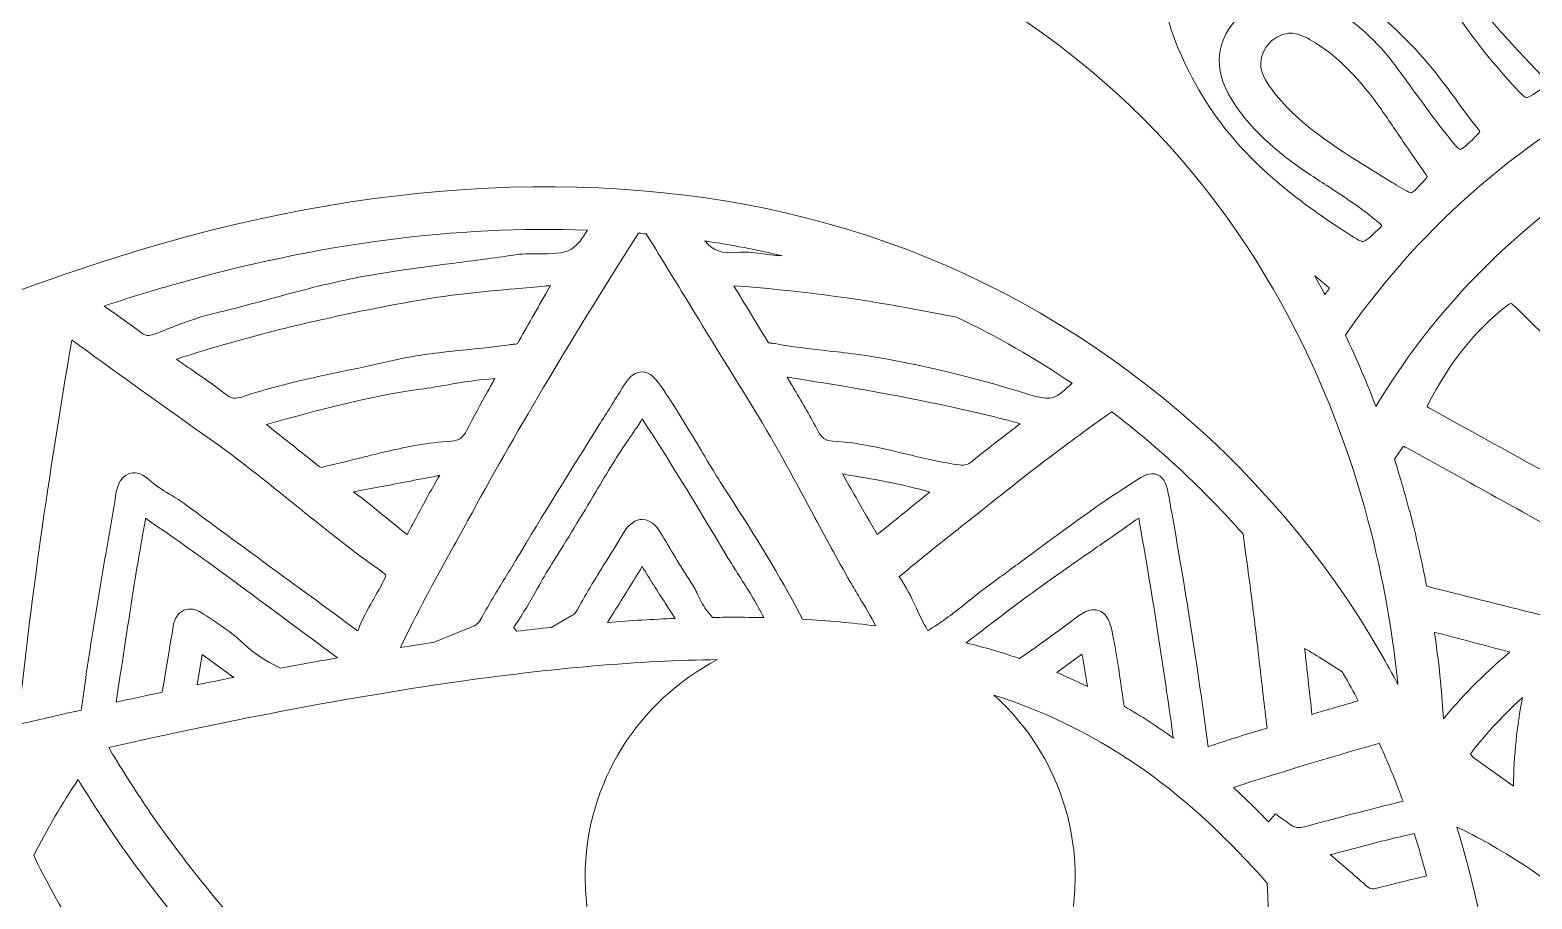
# Model space of a CAD drawing. Extents: x 126 to 8914, y -5970 to -48.
# Drawn here: x 761 to 1319, y -4222 to -3899 of the extents above; entities that cross this region are included whole.
import ezdxf

# ---------------------------------------------------------------- set-up
doc = ezdxf.new("R2010")
doc.units = 0
doc.header["$MEASUREMENT"] = 0
doc.layers.add('Layer 1', color=7, linetype='Continuous')

# ---------------------------------------------------------------- blocks, each defined once
blk = doc.blocks.new('block 5')
at = {"layer": 'Layer 1', "lineweight": 0}
for points, knots in [([(2818.21, -4035.29), (2764.98, -4085.04), (2703.32, -4112.86), (2639.92, -4115.7), (2556.38, -4119.43), (2474.39, -4091.01), (2412.29, -4065.84), (2390.15, -4056.87), (2367.8, -4047.16), (2346.17, -4037.79), (2337.96, -4034.23), (2329.71, -4030.65), (2321.4, -4027.09), (2370.2, -4027.99), (2425.96, -4026.76), (2512.78, -3944.21), (2568.47, -3891.26), (2641.86, -3817.66), (2625.5, -3731.42), (2622.21, -3714.04), (2610.78, -3672.65), (2559.78, -3632.09), (2565.05, -3641.92), (2601.55, -3712.43), (2569.23, -3767.25), (2553.89, -3793.27), (2526.47, -3811.29), (2469.72, -3823.54), (2455.32, -3826.64), (2439.55, -3829), (2422.5, -3830.6), (2491.63, -3754.35), (2533.44, -3654.19), (2546.8, -3532.56), (2561.6, -3397.97), (2537.78, -3271.79), (2515.19, -3189.65), (2510.53, -3172.76), (2505.39, -3155.8), (2499.9, -3139.21), (2495.8, -3126.87), (2490.71, -3117.41), (2484.71, -3110.84), (2484.71, -3110.84), (2488.77, -3108.46), (2488.77, -3108.46), (2487.91, -3106.99), (2467.22, -3072.31), (2420.27, -3069.9), (2389.9, -3068.35), (2355.8, -3080.81), (2318.9, -3106.96), (2293.41, -3125.04), (2266.47, -3149.76), (2238.33, -3180.89), (2186.61, -3211.53), (2146.15, -3238.95), (2111.02, -3267.11), (2058.71, -3309.06), (2001.06, -3349.19), (1934.05, -3358.54), (1877.14, -3366.49), (1825.98, -3348.74), (1771.81, -3329.95), (1743.84, -3320.25), (1714.92, -3310.21), (1685.21, -3304.09), (1598.29, -3286.15), (1534.59, -3301.57), (1500, -3348.62), (1465.41, -3301.57), (1401.71, -3286.17), (1314.79, -3304.09), (1285.08, -3310.21), (1256.16, -3320.25), (1228.19, -3329.95), (1174.02, -3348.74), (1122.86, -3366.49), (1065.95, -3358.54), (998.94, -3349.19), (941.29, -3309.06), (888.98, -3267.11), (853.85, -3238.95), (813.4, -3211.53), (761.67, -3180.89), (733.53, -3149.76), (706.59, -3125.04), (681.1, -3106.96), (644.2, -3080.81), (610.1, -3068.34), (579.73, -3069.9), (532.78, -3072.31), (512.09, -3106.99), (511.23, -3108.46), (511.23, -3108.46), (515.29, -3110.84), (515.29, -3110.84), (509.29, -3117.41), (504.2, -3126.87), (500.12, -3139.21), (494.6, -3155.81), (489.45, -3172.78), (484.81, -3189.65), (462.22, -3271.79), (438.4, -3397.97), (453.2, -3532.56), (466.56, -3654.19), (508.37, -3754.35), (577.5, -3830.6), (560.45, -3829), (544.68, -3826.64), (530.28, -3823.54), (473.53, -3811.29), (446.11, -3793.27), (430.77, -3767.25), (398.45, -3712.43), (434.95, -3641.92), (440.22, -3632.09), (389.22, -3672.65), (377.79, -3714.04), (374.5, -3731.42), (358.14, -3817.66), (431.53, -3891.26), (487.22, -3944.21), (574.04, -4026.76), (629.8, -4027.99), (678.6, -4027.09), (670.29, -4030.65), (662.04, -4034.23), (653.83, -4037.79), (632.2, -4047.16), (609.85, -4056.87), (587.71, -4065.84), (525.61, -4091.01), (443.59, -4119.44), (360.08, -4115.7), (296.68, -4112.86), (235.02, -4085.04), (181.79, -4035.29), (181.79, -4035.29), (125.56, -3982.7), (125.56, -3982.7), (125.56, -3982.7), (169.91, -4045.63), (169.91, -4045.63), (219.46, -4115.9), (304.09, -4175.64), (385.53, -4197.81), (420.7, -4207.39), (457.65, -4212.84), (496.23, -4214.15), (485.34, -4225.21), (469.98, -4241.91), (452.74, -4264.03), (422.4, -4302.95), (380.42, -4366.57), (352.73, -4448.62), (321.59, -4540.91), (314.53, -4637.18), (331.76, -4734.74), (353.22, -4856.34), (412.66, -4980.18), (508.45, -5102.83), (508.45, -5102.83), (517.04, -5113.81), (517.04, -5113.81), (517.04, -5113.81), (522.08, -5100.8), (522.08, -5100.8), (522.28, -5100.26), (543.72, -5046.12), (606.97, -4986), (618.24, -4975.3), (631.32, -4963.97), (646.37, -4952.46), (644.61, -4982.41), (643.28, -5045.33), (654.68, -5125.3), (663.93, -5190.25), (679.74, -5252.83), (701.65, -5311.3), (729.05, -5384.39), (766.12, -5451.24), (811.85, -5510), (813.74, -5512.77), (839.32, -5550.81), (859.18, -5606.87), (878.01, -5659.98), (895.42, -5740.7), (871.56, -5823.61), (871.56, -5823.61), (865.31, -5845.39), (865.31, -5845.39), (865.31, -5845.39), (883.77, -5832.24), (883.77, -5832.24), (885.33, -5831.13), (922.61, -5804.27), (953.85, -5755.29), (978.49, -5716.64), (1002.96, -5657.53), (992.58, -5583.6), (993.17, -5584.35), (993.72, -5585.04), (994.23, -5585.72), (1015.9, -5614.87), (1039.45, -5642.28), (1064.19, -5667.18), (1108.9, -5712.2), (1155.06, -5746.33), (1201.41, -5768.67), (1255.37, -5794.66), (1309.82, -5804.7), (1363.33, -5798.49), (1378.55, -5829.06), (1404.02, -5852.77), (1428.69, -5875.76), (1454.89, -5900.15), (1479.63, -5923.18), (1492.73, -5953.46), (1492.73, -5953.46), (1500, -5970.23), (1500, -5970.23), (1500, -5970.23), (1507.27, -5953.46), (1507.27, -5953.46), (1520.37, -5923.18), (1545.11, -5900.15), (1571.31, -5875.76), (1595.98, -5852.77), (1621.45, -5829.06), (1636.67, -5798.49), (1690.18, -5804.7), (1744.63, -5794.66), (1798.59, -5768.67), (1844.94, -5746.33), (1891.12, -5712.2), (1935.81, -5667.18), (1960.55, -5642.28), (1984.1, -5614.88), (2005.77, -5585.74), (2006.28, -5585.06), (2006.83, -5584.35), (2007.42, -5583.6), (1997.04, -5657.53), (2021.51, -5716.64), (2046.15, -5755.29), (2077.39, -5804.27), (2114.67, -5831.13), (2116.23, -5832.24), (2116.23, -5832.24), (2134.69, -5845.39), (2134.69, -5845.39), (2134.69, -5845.39), (2128.44, -5823.61), (2128.44, -5823.61), (2104.58, -5740.7), (2121.99, -5659.98), (2140.82, -5606.87), (2160.7, -5550.77), (2186.28, -5512.73), (2188.15, -5510), (2233.88, -5451.24), (2270.95, -5384.39), (2298.34, -5311.3), (2320.26, -5252.83), (2336.07, -5190.25), (2345.32, -5125.3), (2356.72, -5045.33), (2355.39, -4982.41), (2353.63, -4952.46), (2368.68, -4963.97), (2381.76, -4975.3), (2393.03, -4986), (2456.28, -5046.12), (2477.72, -5100.26), (2477.92, -5100.8), (2477.92, -5100.8), (2482.94, -5113.84), (2482.94, -5113.84), (2482.94, -5113.84), (2491.55, -5102.83), (2491.55, -5102.83), (2587.34, -4980.18), (2646.78, -4856.34), (2668.24, -4734.74), (2685.47, -4637.18), (2678.41, -4540.91), (2647.27, -4448.62), (2619.58, -4366.57), (2577.6, -4302.95), (2547.26, -4264.03), (2530.02, -4241.91), (2514.66, -4225.21), (2503.77, -4214.15), (2542.35, -4212.84), (2579.3, -4207.39), (2614.47, -4197.81), (2695.91, -4175.64), (2780.54, -4115.9), (2830.09, -4045.63), (2830.09, -4045.63), (2874.44, -3982.7), (2874.44, -3982.7), (2874.44, -3982.7), (2818.21, -4035.29), (2818.21, -4035.29)], [0, 0, 0, 0, 1, 1, 1, 2, 2, 2, 3, 3, 3, 4, 4, 4, 5, 5, 5, 6, 6, 6, 7, 7, 7, 8, 8, 8, 9, 9, 9, 10, 10, 10, 11, 11, 11, 12, 12, 12, 13, 13, 13, 14, 14, 14, 15, 15, 15, 16, 16, 16, 17, 17, 17, 18, 18, 18, 19, 19, 19, 20, 20, 20, 21, 21, 21, 22, 22, 22, 23, 23, 23, 24, 24, 24, 25, 25, 25, 26, 26, 26, 27, 27, 27, 28, 28, 28, 29, 29, 29, 30, 30, 30, 31, 31, 31, 32, 32, 32, 33, 33, 33, 34, 34, 34, 35, 35, 35, 36, 36, 36, 37, 37, 37, 38, 38, 38, 39, 39, 39, 40, 40, 40, 41, 41, 41, 42, 42, 42, 43, 43, 43, 44, 44, 44, 45, 45, 45, 46, 46, 46, 47, 47, 47, 48, 48, 48, 49, 49, 49, 50, 50, 50, 51, 51, 51, 52, 52, 52, 53, 53, 53, 54, 54, 54, 55, 55, 55, 56, 56, 56, 57, 57, 57, 58, 58, 58, 59, 59, 59, 60, 60, 60, 61, 61, 61, 62, 62, 62, 63, 63, 63, 64, 64, 64, 65, 65, 65, 66, 66, 66, 67, 67, 67, 68, 68, 68, 69, 69, 69, 70, 70, 70, 71, 71, 71, 72, 72, 72, 73, 73, 73, 74, 74, 74, 75, 75, 75, 76, 76, 76, 77, 77, 77, 78, 78, 78, 79, 79, 79, 80, 80, 80, 81, 81, 81, 82, 82, 82, 83, 83, 83, 84, 84, 84, 85, 85, 85, 86, 86, 86, 87, 87, 87, 88, 88, 88, 89, 89, 89, 90, 90, 90, 91, 91, 91, 92, 92, 92, 93, 93, 93, 94, 94, 94, 95, 95, 95, 96, 96, 96, 97, 97, 97, 98, 98, 98, 99, 99, 99, 100, 100, 100, 101, 101, 101, 102, 102, 102, 102]), ([(498.14, -3932.75), (423.12, -3861.42), (386.84, -3794.17), (390.26, -3732.86), (391.48, -3711.24), (397.67, -3693.13), (405.19, -3678.73), (398.13, -3707.32), (396.52, -3743.63), (417.51, -3775.89), (452.43, -3829.57), (538.14, -3853.8), (672.85, -3848.28), (672.85, -3848.28), (672.9, -3848.33), (672.9, -3848.33), (672.92, -3848.31), (672.95, -3848.29), (672.96, -3848.28), (706.63, -3846.9), (743.36, -3843.66), (783.14, -3838.56), (951.44, -3816.97), (1079.68, -3844.97), (1164.25, -3921.82), (1221.62, -3973.95), (1247.52, -4039.44), (1259.14, -4085.2), (1264.71, -4107.16), (1267.62, -4126.79), (1269.14, -4141.93), (1267.08, -4137.99), (1264.95, -4134.08), (1262.71, -4130.2), (1221.03, -4057.66), (1151.51, -4001.1), (1071.97, -3975.06), (995.22, -3949.92), (904.63, -3950.93), (809.97, -3978.02), (777.98, -3987.17), (746.62, -3998.85), (715.88, -4011.4), (715.88, -4011.4), (715.86, -4011.4), (715.86, -4011.4), (715.86, -4011.4), (715.86, -4011.4), (715.85, -4011.4), (704.51, -4010.74), (693.31, -4010.96), (682.48, -4011.18), (633.44, -4012.16), (582.74, -4013.18), (498.14, -3932.75)], [0, 0, 0, 0, 1, 1, 1, 2, 2, 2, 3, 3, 3, 4, 4, 4, 5, 5, 5, 6, 6, 6, 7, 7, 7, 8, 8, 8, 9, 9, 9, 10, 10, 10, 11, 11, 11, 12, 12, 12, 13, 13, 13, 14, 14, 14, 15, 15, 15, 16, 16, 16, 17, 17, 17, 18, 18, 18, 18]), ([(1337.95, -3847.19), (1333.93, -3841.17), (1329.67, -3836.44), (1324.92, -3832.7), (1315.73, -3825.47), (1305.26, -3824.9), (1294.67, -3831.09), (1284.75, -3836.9), (1280.49, -3846.11), (1282.71, -3857.02), (1284.76, -3867.21), (1289.53, -3876.91), (1297.7, -3887.54), (1300.77, -3891.51), (1304, -3895.4), (1307.31, -3899.19), (1312.83, -3905.49), (1318.58, -3911.49), (1324.13, -3917.2), (1324.73, -3917.8), (1325.05, -3918.21), (1325.19, -3918.45), (1324.99, -3918.67), (1324.59, -3919.04), (1323.83, -3919.58), (1323.83, -3919.58), (1323.4, -3919.88), (1323.4, -3919.88), (1320.49, -3921.97), (1317.72, -3923.94), (1316.88, -3923.83), (1316, -3923.72), (1313.62, -3921.1), (1311.07, -3918.26), (1291.82, -3896.88), (1279.9, -3877.25), (1273.57, -3856.48), (1270.85, -3847.55), (1269.36, -3838.24), (1269.03, -3828.06), (1269.12, -3826.97), (1269.2, -3825.86), (1269.28, -3824.77), (1269.47, -3822.33), (1269.66, -3819.82), (1269.96, -3817.38), (1270.77, -3810.87), (1273.53, -3806.01), (1277.91, -3803.32), (1282.44, -3800.57), (1288.55, -3800.36), (1295.12, -3802.75), (1309.13, -3807.88), (1321.82, -3816.81), (1333.93, -3830.04), (1339.76, -3836.44), (1344.77, -3843.26), (1349.11, -3850.23), (1358.66, -3865.53), (1364.94, -3881.52), (1369.63, -3894.9), (1369.67, -3895.04), (1369.72, -3895.15), (1369.74, -3895.25), (1369.6, -3895.34), (1369.37, -3895.45), (1369.06, -3895.59), (1369.06, -3895.59), (1368.77, -3895.74), (1368.77, -3895.74), (1365.13, -3897.41), (1361.36, -3899.16), (1360.48, -3898.95), (1360.38, -3898.89), (1360.27, -3898.78), (1360.18, -3898.62), (1359.4, -3897.56), (1358.28, -3894.42), (1357.18, -3891.4), (1357.18, -3891.4), (1357.07, -3891.07), (1357.07, -3891.07), (1356.3, -3888.9), (1355.54, -3886.73), (1354.78, -3884.56), (1350.36, -3871.94), (1345.79, -3858.9), (1337.95, -3847.19)], [0, 0, 0, 0, 1, 1, 1, 2, 2, 2, 3, 3, 3, 4, 4, 4, 5, 5, 5, 6, 6, 6, 7, 7, 7, 8, 8, 8, 9, 9, 9, 10, 10, 10, 11, 11, 11, 12, 12, 12, 13, 13, 13, 14, 14, 14, 15, 15, 15, 16, 16, 16, 17, 17, 17, 18, 18, 18, 19, 19, 19, 20, 20, 20, 21, 21, 21, 22, 22, 22, 23, 23, 23, 24, 24, 24, 25, 25, 25, 26, 26, 26, 27, 27, 27, 28, 28, 28, 29, 29, 29, 29]), ([(1346.44, -3906.69), (1346.33, -3906.77), (1346.12, -3906.9), (1345.77, -3907.05), (1344.16, -3907.77), (1342.29, -3908.68), (1340.66, -3909.94), (1339.93, -3910.51), (1339.47, -3910.85), (1338.95, -3910.79), (1338.43, -3910.73), (1337.83, -3910.27), (1336.81, -3909.19), (1334.91, -3907.17), (1333.01, -3905.15), (1331.1, -3903.16), (1321.01, -3892.57), (1310.57, -3881.63), (1303.11, -3868.94), (1300.39, -3864.3), (1298.54, -3859.45), (1297.62, -3854.5), (1297, -3851.21), (1297.81, -3848.04), (1299.88, -3845.6), (1302.07, -3843.02), (1305.42, -3841.55), (1309.17, -3841.55), (1309.17, -3841.55), (1309.41, -3841.55), (1309.41, -3841.55), (1311.8, -3841.57), (1313.67, -3842.71), (1316.09, -3844.69), (1324.96, -3851.92), (1329.67, -3861.58), (1334.49, -3872.53), (1337.78, -3880), (1340.36, -3887.93), (1342.84, -3895.61), (1343.94, -3898.98), (1345.03, -3902.35), (1346.18, -3905.71), (1346.37, -3906.22), (1346.42, -3906.53), (1346.44, -3906.69)], [0, 0, 0, 0, 1, 1, 1, 2, 2, 2, 3, 3, 3, 4, 4, 4, 5, 5, 5, 6, 6, 6, 7, 7, 7, 8, 8, 8, 9, 9, 9, 10, 10, 10, 11, 11, 11, 12, 12, 12, 13, 13, 13, 14, 14, 14, 15, 15, 15, 15]), ([(1197.92, -3925.39), (1190.36, -3913.39), (1185.32, -3901.89), (1182.54, -3890.28), (1182.54, -3890.28), (1181.54, -3886.13), (1181.54, -3886.13), (1183.99, -3880.56), (1187.05, -3874.33), (1190.83, -3867.69), (1190.83, -3867.69), (1194.33, -3866.5), (1194.33, -3866.5), (1196.74, -3865.66), (1199.36, -3865.23), (1202.1, -3865.22), (1211.09, -3866.13), (1221.37, -3869.43), (1234.43, -3875.55), (1253.58, -3884.56), (1269.77, -3897.64), (1283.93, -3915.54), (1286.54, -3918.85), (1289.07, -3922.33), (1291.54, -3925.69), (1293.96, -3928.98), (1296.46, -3932.4), (1299.06, -3935.71), (1299.39, -3936.12), (1299.55, -3936.39), (1299.61, -3936.53), (1299.52, -3936.67), (1299.3, -3936.97), (1298.77, -3937.49), (1296.48, -3939.79), (1293.31, -3942.96), (1292.36, -3943.04), (1291.37, -3942.83), (1288.41, -3939.03), (1286.65, -3936.77), (1281.96, -3930.75), (1277.37, -3924.48), (1272.94, -3918.4), (1271.4, -3916.31), (1269.87, -3914.21), (1268.33, -3912.1), (1261.59, -3902.94), (1253.29, -3895.44), (1243.67, -3889.8), (1231.7, -3882.79), (1220.4, -3883.8), (1211, -3892.71), (1201.31, -3901.93), (1200.11, -3913.01), (1207.5, -3924.77), (1215.37, -3937.26), (1226.84, -3945.9), (1235.95, -3952.03), (1238.18, -3953.53), (1240.44, -3955), (1242.69, -3956.47), (1249.15, -3960.69), (1255.81, -3965.04), (1261.73, -3970.01), (1262.6, -3970.74), (1263, -3971.16), (1263.19, -3971.4), (1263.05, -3971.62), (1262.75, -3971.99), (1262.13, -3972.56), (1262.13, -3972.56), (1261.68, -3972.97), (1261.68, -3972.97), (1259.1, -3975.36), (1257.06, -3977.24), (1256.19, -3977.31), (1255.24, -3977.34), (1252.8, -3975.77), (1249.69, -3973.74), (1249.69, -3973.74), (1249.23, -3973.44), (1249.23, -3973.44), (1232.62, -3962.63), (1211.77, -3947.42), (1197.92, -3925.39)], [0, 0, 0, 0, 1, 1, 1, 2, 2, 2, 3, 3, 3, 4, 4, 4, 5, 5, 5, 6, 6, 6, 7, 7, 7, 8, 8, 8, 9, 9, 9, 10, 10, 10, 11, 11, 11, 12, 12, 12, 13, 13, 13, 14, 14, 14, 15, 15, 15, 16, 16, 16, 17, 17, 17, 18, 18, 18, 19, 19, 19, 20, 20, 20, 21, 21, 21, 22, 22, 22, 23, 23, 23, 24, 24, 24, 25, 25, 25, 26, 26, 26, 27, 27, 27, 28, 28, 28, 28]), ([(1250.64, -4010.6), (1306.89, -3930.36), (1402.51, -3881.63), (1500.19, -3883.44), (1500.19, -3883.44), (1502.33, -3883.44), (1502.33, -3883.44), (1601.26, -3883.44), (1693.53, -3930.78), (1749.49, -4010.36), (1749.49, -4010.36), (1750.5, -4011.82), (1750.5, -4011.82), (1746.21, -4020.84), (1742.45, -4029.73), (1739.14, -4038.36), (1690.13, -3956.57), (1598.73, -3905.98), (1499.72, -3905.98), (1499.72, -3905.98), (1498.54, -3905.98), (1498.54, -3905.98), (1400.42, -3906.37), (1309.65, -3957.14), (1260.96, -4038.6), (1257.66, -4029.97), (1253.9, -4021.09), (1249.62, -4012.07), (1249.62, -4012.07), (1250.64, -4010.6), (1250.64, -4010.6)], [0, 0, 0, 0, 1, 1, 1, 2, 2, 2, 3, 3, 3, 4, 4, 4, 5, 5, 5, 6, 6, 6, 7, 7, 7, 8, 8, 8, 9, 9, 9, 10, 10, 10, 10]), ([(1280, -3953.21), (1280, -3953.23), (1279.92, -3953.56), (1279.18, -3954.37), (1277.01, -3956.76), (1274.97, -3959.01), (1274.17, -3959.15), (1273.4, -3959.28), (1270.61, -3957.55), (1268.36, -3956.16), (1266.64, -3955.1), (1264.9, -3954.04), (1263.16, -3952.98), (1253.64, -3947.17), (1243.81, -3941.15), (1235.14, -3934.06), (1227.94, -3928.16), (1222.76, -3922.27), (1219.32, -3916.05), (1217.63, -3912.99), (1217.77, -3909.16), (1219.69, -3905.82), (1220.46, -3904.47), (1221.48, -3903.32), (1222.63, -3902.38), (1224.55, -3900.82), (1226.91, -3899.9), (1229.34, -3899.82), (1231.15, -3899.98), (1232.97, -3900.5), (1234.89, -3901.4), (1235.52, -3901.7), (1236.15, -3902.05), (1236.82, -3902.43), (1245.71, -3907.66), (1253.61, -3915.29), (1261.67, -3926.43), (1264.85, -3930.86), (1267.98, -3935.47), (1270.99, -3939.93), (1273.73, -3943.97), (1276.55, -3948.13), (1279.45, -3952.2), (1279.95, -3952.91), (1280, -3953.21), (1280, -3953.21)], [0, 0, 0, 0, 1, 1, 1, 2, 2, 2, 3, 3, 3, 4, 4, 4, 5, 5, 5, 6, 6, 6, 7, 7, 7, 8, 8, 8, 9, 9, 9, 10, 10, 10, 11, 11, 11, 12, 12, 12, 13, 13, 13, 14, 14, 14, 15, 15, 15, 15]), ([(961.97, -3980.11), (959.12, -3981.87), (954.61, -3981.85), (949.81, -3981.85), (946.72, -3981.83), (943.52, -3981.85), (940.42, -3982.31), (933.2, -3983.42), (925.81, -3984.37), (918.66, -3985.28), (906.64, -3986.82), (894.23, -3988.42), (882.03, -3990.78), (871.15, -3992.88), (860.4, -3995.8), (850, -3998.61), (843.09, -4000.48), (835.93, -4002.43), (828.85, -4004.09), (822.89, -4005.5), (817.17, -4007.73), (811.65, -4009.9), (810.19, -4010.49), (808.72, -4011.06), (807.25, -4011.63), (804.76, -4012.56), (803.65, -4012.24), (802.26, -4011.21), (797.8, -4007.91), (793.17, -4004.66), (788.33, -4001.27), (796.96, -3998.42), (805.62, -3995.73), (814.32, -3993.25), (867.57, -3978), (919.4, -3971.28), (967.93, -3973.05), (966.22, -3975.94), (964.32, -3978.65), (961.97, -3980.11)], [0, 0, 0, 0, 1, 1, 1, 2, 2, 2, 3, 3, 3, 4, 4, 4, 5, 5, 5, 6, 6, 6, 7, 7, 7, 8, 8, 8, 9, 9, 9, 10, 10, 10, 11, 11, 11, 12, 12, 12, 13, 13, 13, 13]), ([(1028.37, -4037.22), (1036.71, -4050.58), (1044.31, -4064.7), (1051.66, -4078.36), (1056.17, -4086.74), (1060.82, -4095.4), (1065.62, -4103.83), (1066.73, -4105.76), (1067.9, -4107.7), (1069.09, -4109.64), (1071.14, -4113.03), (1073.23, -4116.51), (1075.02, -4120.15), (1066.36, -4119.03), (1057.34, -4118.17), (1047.89, -4117.65), (1047.89, -4117.65), (1046.8, -4115.56), (1046.8, -4115.56), (1039.47, -4101.82), (1030.7, -4087.16), (1019.97, -4070.76), (1016.34, -4065.24), (1012.89, -4059.43), (1009.55, -4053.81), (1005.09, -4046.31), (1000.48, -4038.55), (995.33, -4031.21), (993.51, -4028.61), (991.49, -4025.67), (988.04, -4025.76), (984.6, -4025.84), (982.62, -4029.01), (981.04, -4031.54), (978.11, -4036.22), (975.18, -4040.91), (972.24, -4045.6), (962, -4061.93), (951.41, -4078.82), (941.39, -4095.7), (940.01, -4097.99), (938.62, -4100.27), (937.21, -4102.55), (934.34, -4107.22), (931.37, -4112.05), (928.74, -4117.02), (927.77, -4118.82), (926.87, -4119.76), (925.56, -4120.3), (925.56, -4120.3), (911.03, -4126.2), (911.03, -4126.2), (906.89, -4126.82), (902.72, -4127.45), (898.49, -4128.12), (904.58, -4115.36), (911.14, -4103.39), (917.53, -4091.8), (919.51, -4088.21), (921.47, -4084.63), (923.44, -4081.04), (940.63, -4049.39), (960.45, -4016.01), (985.77, -3975.94), (985.77, -3975.94), (986.9, -3974.16), (986.9, -3974.16), (987.86, -3974.25), (988.83, -3974.35), (989.81, -3974.44), (989.81, -3974.44), (991.38, -3976.99), (991.38, -3976.99), (996.54, -3985.35), (1001.67, -3993.74), (1006.78, -4002.11), (1013.82, -4013.65), (1021.11, -4025.57), (1028.37, -4037.22)], [0, 0, 0, 0, 1, 1, 1, 2, 2, 2, 3, 3, 3, 4, 4, 4, 5, 5, 5, 6, 6, 6, 7, 7, 7, 8, 8, 8, 9, 9, 9, 10, 10, 10, 11, 11, 11, 12, 12, 12, 13, 13, 13, 14, 14, 14, 15, 15, 15, 16, 16, 16, 17, 17, 17, 18, 18, 18, 19, 19, 19, 20, 20, 20, 21, 21, 21, 22, 22, 22, 23, 23, 23, 24, 24, 24, 25, 25, 25, 26, 26, 26, 26]), ([(1035.92, -3982.21), (1034.74, -3982.12), (1033.56, -3981.96), (1032.38, -3981.79), (1029.5, -3981.39), (1026.5, -3980.98), (1023.4, -3981.34), (1018.15, -3981.94), (1014.47, -3980.63), (1011.62, -3977.07), (1021.42, -3978.54), (1031.05, -3980.39), (1040.48, -3982.64), (1038.96, -3982.5), (1037.43, -3982.34), (1035.92, -3982.21)], [0, 0, 0, 0, 1, 1, 1, 2, 2, 2, 3, 3, 3, 4, 4, 4, 5, 5, 5, 5]), ([(1243.69, -3994.61), (1243.61, -3994.77), (1243.45, -3995.02), (1243.18, -3995.38), (1242.75, -3995.94), (1242.37, -3996.44), (1242.01, -3996.94), (1240.77, -3994.64), (1239.51, -3992.34), (1238.21, -3990.03), (1239.92, -3991.43), (1241.52, -3992.74), (1242.89, -3993.88), (1243.32, -3994.23), (1243.56, -3994.47), (1243.69, -3994.61)], [0, 0, 0, 0, 1, 1, 1, 2, 2, 2, 3, 3, 3, 4, 4, 4, 5, 5, 5, 5]), ([(839.84, -4034.96), (837.04, -4035.91), (835.52, -4035.67), (833.35, -4033.94), (829.28, -4030.7), (824.96, -4027.74), (820.78, -4024.89), (818.91, -4023.61), (817.05, -4022.33), (815.19, -4021.03), (842.53, -4012.13), (872.15, -4004.94), (905.69, -3999.04), (917.41, -3996.98), (929.47, -3995.89), (941.13, -3994.85), (944.79, -3994.51), (948.45, -3994.2), (952.09, -3993.83), (952.79, -3993.77), (953.5, -3993.71), (954.23, -3993.66), (954.23, -3993.66), (953.23, -3995.4), (953.23, -3995.4), (949.29, -4002.29), (945.57, -4008.78), (941.93, -4015.25), (941.7, -4015.36), (940.94, -4015.42), (940.45, -4015.47), (939.96, -4015.52), (939.49, -4015.57), (939.01, -4015.63), (933.74, -4016.42), (928.3, -4016.98), (923.03, -4017.5), (914.02, -4018.42), (904.69, -4019.35), (895.59, -4021.52), (889.77, -4022.9), (883.77, -4024.15), (877.97, -4025.37), (865.39, -4027.99), (852.38, -4030.72), (839.84, -4034.96)], [0, 0, 0, 0, 1, 1, 1, 2, 2, 2, 3, 3, 3, 4, 4, 4, 5, 5, 5, 6, 6, 6, 7, 7, 7, 8, 8, 8, 9, 9, 9, 10, 10, 10, 11, 11, 11, 12, 12, 12, 13, 13, 13, 14, 14, 14, 15, 15, 15, 15]), ([(1145.29, -4032.49), (1141.57, -4036.16), (1138.67, -4036.13), (1132.4, -4034.21), (1107.73, -4026.63), (1087.16, -4021.85), (1067.72, -4019.18), (1064, -4018.67), (1060.22, -4018.24), (1056.58, -4017.83), (1050.33, -4017.13), (1043.87, -4016.41), (1037.66, -4015.22), (1037.09, -4015.11), (1036.49, -4015.06), (1035.89, -4015.01), (1035.7, -4015), (1035.46, -4014.98), (1035.26, -4014.95), (1031.3, -4008.47), (1027.34, -4001.98), (1023.12, -3995.04), (1023.12, -3995.04), (1022.32, -3993.72), (1022.32, -3993.72), (1045.33, -3995.42), (1067.14, -3998.25), (1088.78, -4002.32), (1088.78, -4002.32), (1105.16, -4005.4), (1105.16, -4005.4), (1120.03, -4012.51), (1134.38, -4020.74), (1148.04, -4029.99), (1147, -4030.89), (1146.1, -4031.7), (1145.29, -4032.49)], [0, 0, 0, 0, 1, 1, 1, 2, 2, 2, 3, 3, 3, 4, 4, 4, 5, 5, 5, 6, 6, 6, 7, 7, 7, 8, 8, 8, 9, 9, 9, 10, 10, 10, 11, 11, 11, 12, 12, 12, 12]), ([(1361.68, -4049.05), (1368.52, -4055.66), (1375.36, -4062.3), (1382.2, -4068.91), (1382.4, -4069.1), (1382.61, -4069.29), (1382.83, -4069.48), (1379.95, -4073.55), (1371.16, -4084.24), (1368.15, -4087.48), (1368.14, -4087.46), (1368.12, -4087.46), (1368.11, -4087.45), (1367.77, -4087.21), (1367.43, -4086.99), (1367.08, -4086.8), (1356.09, -4080.74), (1345.12, -4074.69), (1334.15, -4068.63), (1316.49, -4058.88), (1298.82, -4049.13), (1281.14, -4039.41), (1280.98, -4039.31), (1280.84, -4039.23), (1280.71, -4039.17), (1280.35, -4038.95), (1280.14, -4038.79), (1280.02, -4038.68), (1280.05, -4038.54), (1280.14, -4038.31), (1280.3, -4038), (1288.23, -4022.39), (1297.81, -4010.36), (1309.6, -4001.19), (1310.69, -4000.34), (1311.09, -4000.28), (1311.09, -4000.28), (1311.1, -4000.28), (1311.5, -4000.37), (1312.5, -4001.34), (1328.85, -4017.29), (1345.53, -4033.44), (1361.68, -4049.05)], [0, 0, 0, 0, 1, 1, 1, 2, 2, 2, 3, 3, 3, 4, 4, 4, 5, 5, 5, 6, 6, 6, 7, 7, 7, 8, 8, 8, 9, 9, 9, 10, 10, 10, 11, 11, 11, 12, 12, 12, 13, 13, 13, 14, 14, 14, 14]), ([(821.24, -4046.17), (821.24, -4046.17), (830.17, -4052.53), (830.17, -4052.53), (840.16, -4059.67), (849.89, -4067.54), (859.3, -4075.13), (869.09, -4083.05), (879.24, -4091.23), (889.75, -4098.69), (890.83, -4099.45), (892.57, -4100.68), (893.06, -4101.28), (892.87, -4102.47), (890.88, -4106.02), (889.24, -4108.88), (888.88, -4109.55), (888.5, -4110.2), (888.12, -4110.85), (886.22, -4114.15), (884.26, -4117.59), (882.83, -4121.47), (882.75, -4121.69), (882.69, -4121.86), (882.61, -4122.02), (882.42, -4121.89), (882.17, -4121.74), (881.87, -4121.5), (870.98, -4113.39), (859.83, -4105.27), (849.05, -4097.41), (839.08, -4090.12), (828.78, -4082.61), (818.71, -4075.12), (816.71, -4073.65), (814.66, -4072.38), (812.66, -4071.16), (809.86, -4069.45), (807.22, -4067.85), (804.97, -4065.76), (801.88, -4062.93), (799.28, -4063.01), (797.65, -4063.56), (793.78, -4064.89), (793, -4069.51), (792.75, -4071.03), (791.78, -4076.83), (790.78, -4082.64), (789.8, -4088.45), (787.79, -4100.27), (785.7, -4112.51), (783.79, -4124.57), (782.58, -4132.12), (781.38, -4140.18), (780, -4149.94), (780, -4149.94), (779.8, -4151.43), (779.8, -4151.43), (779.09, -4151.61), (778.37, -4151.76), (777.65, -4151.92), (777.65, -4151.92), (777.63, -4151.91), (777.63, -4151.91), (777.63, -4151.91), (777.61, -4151.92), (777.61, -4151.92), (770.63, -4153.52), (763.53, -4155.17), (756.32, -4156.88), (760.91, -4112.21), (767.47, -4065.45), (776.35, -4013.94), (776.35, -4013.92), (776.35, -4013.9), (776.36, -4013.89), (776.43, -4013.94), (776.49, -4013.98), (776.57, -4014.03), (791.37, -4024.86), (806.55, -4035.69), (821.24, -4046.17)], [0, 0, 0, 0, 1, 1, 1, 2, 2, 2, 3, 3, 3, 4, 4, 4, 5, 5, 5, 6, 6, 6, 7, 7, 7, 8, 8, 8, 9, 9, 9, 10, 10, 10, 11, 11, 11, 12, 12, 12, 13, 13, 13, 14, 14, 14, 15, 15, 15, 16, 16, 16, 17, 17, 17, 18, 18, 18, 19, 19, 19, 20, 20, 20, 21, 21, 21, 22, 22, 22, 23, 23, 23, 24, 24, 24, 25, 25, 25, 26, 26, 26, 27, 27, 27, 27]), ([(905.96, -4032.17), (909.21, -4031.71), (912.45, -4031.16), (915.6, -4030.62), (921.76, -4029.58), (927.62, -4028.56), (933.57, -4028.25), (932.65, -4029.91), (931.73, -4031.54), (930.81, -4033.19), (928.23, -4037.79), (925.56, -4042.54), (923.15, -4047.38), (921.74, -4050.22), (920.19, -4051.33), (917.47, -4051.48), (913.12, -4051.72), (908.81, -4052.28), (904.57, -4053), (897.49, -4054.22), (890.57, -4055.96), (883.8, -4057.67), (879.53, -4058.73), (875.12, -4059.84), (870.79, -4060.79), (870.15, -4060.93), (869.55, -4061.11), (869.11, -4061.25), (868.76, -4061.22), (868.48, -4061.05), (867.57, -4060.33), (867.57, -4060.33), (863.9, -4057.42), (863.9, -4057.42), (858.84, -4053.4), (853.77, -4049.38), (848.74, -4045.33), (867, -4040.1), (886.38, -4034.89), (905.96, -4032.17)], [0, 0, 0, 0, 1, 1, 1, 2, 2, 2, 3, 3, 3, 4, 4, 4, 5, 5, 5, 6, 6, 6, 7, 7, 7, 8, 8, 8, 9, 9, 9, 10, 10, 10, 11, 11, 11, 12, 12, 12, 13, 13, 13, 13]), ([(1059.1, -4051.47), (1056.42, -4051.31), (1054.95, -4050.33), (1053.68, -4047.86), (1050.96, -4042.56), (1047.89, -4037.4), (1044.93, -4032.39), (1044, -4030.83), (1043.08, -4029.28), (1042.16, -4027.71), (1060.54, -4030.56), (1082.02, -4034.09), (1103.1, -4038.76), (1111.86, -4040.7), (1120.4, -4042.64), (1128.79, -4045.03), (1126.83, -4046.55), (1124.85, -4048.06), (1122.87, -4049.58), (1118.84, -4052.67), (1114.67, -4055.88), (1110.64, -4059.16), (1109.15, -4060.36), (1107.9, -4060.6), (1105.05, -4060.17), (1098.88, -4059.27), (1092.62, -4057.77), (1086.58, -4056.33), (1077.73, -4054.21), (1068.58, -4052.02), (1059.1, -4051.47)], [0, 0, 0, 0, 1, 1, 1, 2, 2, 2, 3, 3, 3, 4, 4, 4, 5, 5, 5, 6, 6, 6, 7, 7, 7, 8, 8, 8, 9, 9, 9, 10, 10, 10, 10]), ([(1219.64, -4158.38), (1219.64, -4158.38), (1218.8, -4158.64), (1218.8, -4158.64), (1212.17, -4160.66), (1205.33, -4162.73), (1198.64, -4165.09), (1194.77, -4135.86), (1190.07, -4105.86), (1184.69, -4075.89), (1184.63, -4075.51), (1184.56, -4075.13), (1184.52, -4074.75), (1184.42, -4074.14), (1184.31, -4073.52), (1184.2, -4072.9), (1184.2, -4072.9), (1184.14, -4072.6), (1184.14, -4072.6), (1183.22, -4067.99), (1182.65, -4065.21), (1179.8, -4064.01), (1176.96, -4062.8), (1174.54, -4064.37), (1170.89, -4066.73), (1170.89, -4066.73), (1170.19, -4067.17), (1170.19, -4067.17), (1156.43, -4076), (1143.15, -4085.83), (1130.33, -4095.35), (1125.99, -4098.56), (1121.66, -4101.77), (1117.3, -4104.96), (1114.52, -4107), (1111.79, -4109.17), (1109.18, -4111.26), (1104.88, -4114.69), (1100.82, -4117.94), (1096.36, -4120.72), (1096.36, -4120.72), (1094.44, -4121.93), (1094.44, -4121.93), (1094.44, -4121.93), (1093.65, -4120.53), (1093.65, -4120.53), (1092.39, -4118.33), (1091.31, -4116.01), (1090.19, -4113.57), (1088.37, -4109.66), (1086.5, -4105.64), (1083.73, -4101.85), (1083.79, -4101.81), (1083.84, -4101.76), (1083.89, -4101.73), (1083.89, -4101.73), (1087.08, -4099.13), (1087.08, -4099.13), (1092.2, -4094.97), (1097.48, -4090.66), (1102.72, -4086.53), (1106.55, -4083.52), (1110.35, -4080.48), (1114.17, -4077.46), (1124.44, -4069.29), (1135.05, -4060.86), (1145.73, -4052.92), (1151.53, -4048.63), (1157.34, -4044.46), (1161.75, -4041.29), (1161.75, -4041.29), (1162.77, -4040.58), (1162.77, -4040.58), (1180.49, -4054.05), (1196.89, -4069.29), (1211.58, -4085.99), (1211.58, -4085.99), (1212.42, -4092.07), (1212.42, -4092.07), (1213.64, -4100.9), (1214.78, -4109.59), (1215.79, -4117.89), (1216.9, -4127.05), (1217.96, -4136.22), (1219.07, -4145.78), (1219.53, -4149.82), (1220.01, -4153.92), (1220.5, -4158.11), (1220.26, -4158.19), (1219.99, -4158.29), (1219.64, -4158.38)], [0, 0, 0, 0, 1, 1, 1, 2, 2, 2, 3, 3, 3, 4, 4, 4, 5, 5, 5, 6, 6, 6, 7, 7, 7, 8, 8, 8, 9, 9, 9, 10, 10, 10, 11, 11, 11, 12, 12, 12, 13, 13, 13, 14, 14, 14, 15, 15, 15, 16, 16, 16, 17, 17, 17, 18, 18, 18, 19, 19, 19, 20, 20, 20, 21, 21, 21, 22, 22, 22, 23, 23, 23, 24, 24, 24, 25, 25, 25, 26, 26, 26, 27, 27, 27, 28, 28, 28, 29, 29, 29, 30, 30, 30, 30]), ([(1022.02, -4116.94), (1019.51, -4116.94), (1016.96, -4116.97), (1014.38, -4117), (1014.38, -4117), (1012.45, -4114.61), (1012.45, -4114.61), (1011.23, -4113.09), (1010.25, -4111.11), (1009.2, -4109.04), (1008.39, -4107.38), (1007.54, -4105.67), (1006.51, -4104.09), (1002.47, -4097.9), (998.61, -4091.39), (995.21, -4085.64), (994.46, -4084.39), (992.23, -4080.63), (988.29, -4080.61), (986.31, -4080.61), (984.74, -4081.58), (983.57, -4082.72), (982.4, -4083.84), (981.64, -4085.14), (981.25, -4085.77), (979.3, -4089.06), (977.23, -4092.39), (975.23, -4095.59), (971.51, -4101.57), (967.66, -4107.74), (964.25, -4114.09), (963.49, -4115.48), (962.71, -4116.04), (962.19, -4116.34), (962.19, -4116.34), (954.51, -4120.72), (954.51, -4120.72), (950.3, -4121.15), (946.01, -4121.63), (941.67, -4122.13), (941.67, -4122.13), (940.45, -4120.75), (940.45, -4120.75), (940.58, -4120.55), (940.75, -4120.26), (941.04, -4119.88), (944.14, -4115.5), (946.77, -4110.83), (949.32, -4106.33), (951.06, -4103.23), (952.85, -4100.05), (954.76, -4097.04), (960.35, -4088.22), (965.8, -4079.12), (971.05, -4070.34), (973.16, -4066.81), (975.26, -4063.28), (977.4, -4059.75), (979.17, -4056.82), (981.17, -4053.89), (983.1, -4051.06), (984.84, -4048.54), (986.63, -4045.93), (988.31, -4043.24), (998.42, -4058.62), (1008.06, -4074.69), (1017.39, -4090.24), (1017.39, -4090.24), (1020.3, -4095.06), (1020.3, -4095.06), (1021.8, -4097.58), (1023.4, -4100.07), (1024.92, -4102.47), (1028.07, -4107.41), (1031.02, -4112.1), (1033.48, -4117.08), (1029.73, -4117), (1025.92, -4116.94), (1022.02, -4116.94)], [0, 0, 0, 0, 1, 1, 1, 2, 2, 2, 3, 3, 3, 4, 4, 4, 5, 5, 5, 6, 6, 6, 7, 7, 7, 8, 8, 8, 9, 9, 9, 10, 10, 10, 11, 11, 11, 12, 12, 12, 13, 13, 13, 14, 14, 14, 15, 15, 15, 16, 16, 16, 17, 17, 17, 18, 18, 18, 19, 19, 19, 20, 20, 20, 21, 21, 21, 22, 22, 22, 23, 23, 23, 24, 24, 24, 25, 25, 25, 26, 26, 26, 26]), ([(1269.19, -4056.25), (1269.77, -4055.43), (1270.38, -4054.6), (1270.98, -4053.78), (1270.98, -4053.78), (1271.23, -4053.42), (1271.23, -4053.42), (1271.25, -4053.4), (1271.26, -4053.38), (1271.26, -4053.37), (1271.67, -4053.57), (1272.1, -4053.8), (1272.51, -4054.02), (1272.51, -4054.02), (1294.04, -4065.92), (1294.04, -4065.92), (1314.65, -4077.32), (1335.93, -4089.1), (1356.93, -4100.62), (1345.58, -4106.02), (1335.78, -4111.73), (1327.41, -4117.37), (1327.41, -4117.37), (1324.72, -4116.69), (1324.72, -4116.69), (1310.22, -4113.03), (1295.73, -4109.39), (1281.23, -4105.76), (1281.23, -4105.76), (1279.83, -4105.42), (1279.83, -4105.42), (1278.4, -4097.96), (1276.69, -4090.11), (1274.62, -4081.89), (1272.73, -4074.45), (1270.5, -4066.51), (1267.83, -4058.18), (1267.83, -4058.18), (1269.19, -4056.25), (1269.19, -4056.25)], [0, 0, 0, 0, 1, 1, 1, 2, 2, 2, 3, 3, 3, 4, 4, 4, 5, 5, 5, 6, 6, 6, 7, 7, 7, 8, 8, 8, 9, 9, 9, 10, 10, 10, 11, 11, 11, 12, 12, 12, 13, 13, 13, 13]), ([(889.45, -4068.74), (896.99, -4067.3), (904.5, -4065.87), (912.04, -4064.42), (912.39, -4064.35), (912.72, -4064.29), (913.07, -4064.21), (910.19, -4068.93), (907.61, -4073.77), (905.09, -4078.51), (903.73, -4081.05), (902.34, -4083.67), (900.93, -4086.21), (898.36, -4084.2), (895.81, -4082.1), (893.33, -4080.04), (889.39, -4076.78), (885.35, -4073.42), (881.04, -4070.34), (881.04, -4070.34), (889.45, -4068.74), (889.45, -4068.74)], [0, 0, 0, 0, 1, 1, 1, 2, 2, 2, 3, 3, 3, 4, 4, 4, 5, 5, 5, 6, 6, 6, 7, 7, 7, 7]), ([(1065.87, -4064.21), (1075.48, -4065.84), (1085.34, -4067.5), (1095.16, -4070.42), (1095.16, -4070.42), (1093.61, -4071.68), (1093.61, -4071.68), (1087.45, -4076.65), (1081.53, -4081.43), (1075.64, -4086.23), (1073.01, -4081.61), (1070.38, -4077), (1067.76, -4072.4), (1066.09, -4069.48), (1064.45, -4066.59), (1062.79, -4063.67), (1063.81, -4063.86), (1064.84, -4064.04), (1065.87, -4064.21)], [0, 0, 0, 0, 1, 1, 1, 2, 2, 2, 3, 3, 3, 4, 4, 4, 5, 5, 5, 6, 6, 6, 6]), ([(827.87, -4117.46), (826.84, -4116.8), (825.83, -4116.13), (824.82, -4115.47), (823.06, -4114.28), (821.53, -4113.88), (820.26, -4113.88), (819.34, -4113.88), (818.57, -4114.11), (817.96, -4114.36), (815.8, -4115.31), (814.45, -4117.4), (813.96, -4120.56), (813.29, -4124.82), (812.58, -4129.05), (811.87, -4133.29), (811.3, -4136.62), (810.75, -4139.94), (810.21, -4143.26), (810.21, -4143.26), (809.97, -4144.78), (809.97, -4144.78), (804.32, -4145.99), (798.6, -4147.24), (792.79, -4148.52), (794.87, -4134.94), (796.94, -4121.37), (799.06, -4107.81), (800.3, -4099.91), (801.72, -4091.52), (803.67, -4080.59), (803.7, -4080.45), (803.72, -4080.28), (803.75, -4080.12), (803.84, -4080.18), (803.92, -4080.23), (803.99, -4080.28), (812.76, -4086.37), (820.66, -4091.88), (828.44, -4097.58), (844.34, -4109.21), (860.21, -4121.01), (875.03, -4132.03), (868.13, -4133.24), (861.08, -4134.53), (853.91, -4135.89), (853.91, -4135.89), (849.53, -4133.59), (849.53, -4133.59), (846.31, -4131.9), (842.91, -4129.35), (839.11, -4125.77), (835.66, -4122.53), (831.7, -4119.95), (827.87, -4117.46)], [0, 0, 0, 0, 1, 1, 1, 2, 2, 2, 3, 3, 3, 4, 4, 4, 5, 5, 5, 6, 6, 6, 7, 7, 7, 8, 8, 8, 9, 9, 9, 10, 10, 10, 11, 11, 11, 12, 12, 12, 13, 13, 13, 14, 14, 14, 15, 15, 15, 16, 16, 16, 17, 17, 17, 18, 18, 18, 18]), ([(1147.79, -4118.38), (1142.63, -4122.34), (1137.22, -4126.18), (1131.98, -4129.89), (1131.98, -4129.89), (1128.57, -4132.31), (1128.57, -4132.31), (1122.19, -4130.13), (1115.58, -4128.16), (1108.66, -4126.44), (1108.66, -4126.44), (1111.46, -4124.3), (1111.46, -4124.3), (1119.12, -4118.44), (1127.07, -4112.36), (1134.98, -4106.6), (1142.04, -4101.49), (1149.36, -4096.42), (1156.42, -4091.52), (1161.8, -4087.78), (1167.36, -4083.93), (1172.8, -4080.06), (1177.71, -4107.08), (1181.79, -4134.57), (1185.15, -4157.94), (1185.34, -4159.27), (1185.51, -4160.58), (1185.69, -4161.91), (1179.8, -4157.64), (1173.72, -4153.66), (1167.4, -4149.98), (1167.4, -4149.98), (1166.96, -4146.95), (1166.96, -4146.95), (1165.92, -4139.61), (1164.73, -4131.71), (1163.22, -4123.76), (1162.89, -4122.01), (1162.51, -4120.03), (1161.77, -4118.32), (1161.04, -4116.62), (1159.95, -4115.18), (1158.16, -4114.5), (1154.6, -4113.16), (1151.29, -4115.69), (1147.79, -4118.38)], [0, 0, 0, 0, 1, 1, 1, 2, 2, 2, 3, 3, 3, 4, 4, 4, 5, 5, 5, 6, 6, 6, 7, 7, 7, 8, 8, 8, 9, 9, 9, 10, 10, 10, 11, 11, 11, 12, 12, 12, 13, 13, 13, 14, 14, 14, 15, 15, 15, 15]), ([(1000.53, -4117.37), (992.44, -4117.68), (984.08, -4118.17), (975.44, -4118.84), (975.44, -4118.84), (977.92, -4114.88), (977.92, -4114.88), (981.34, -4109.4), (984.89, -4103.75), (988.29, -4098.12), (991.11, -4102.76), (994.08, -4107.36), (996.97, -4111.83), (998.15, -4113.68), (999.34, -4115.52), (1000.53, -4117.37)], [0, 0, 0, 0, 1, 1, 1, 2, 2, 2, 3, 3, 3, 4, 4, 4, 5, 5, 5, 5]), ([(1286.09, -4154.71), (1285.6, -4146.46), (1284.65, -4135.86), (1282.86, -4123.52), (1282.82, -4123.18), (1282.75, -4122.83), (1282.71, -4122.48), (1292.06, -4124.95), (1301.42, -4127.42), (1310.79, -4129.87), (1300.23, -4138.67), (1292.12, -4147.29), (1286.09, -4154.71)], [0, 0, 0, 0, 1, 1, 1, 2, 2, 2, 3, 3, 3, 4, 4, 4, 4]), ([(1234.47, -4128.5), (1236.88, -4129.9), (1239.3, -4131.39), (1241.8, -4132.98), (1241.8, -4132.98), (1248.44, -4137.19), (1248.44, -4137.19), (1248.61, -4137.49), (1248.8, -4137.79), (1248.97, -4138.09), (1250.86, -4141.36), (1252.66, -4144.66), (1254.42, -4147.98), (1248.55, -4149.69), (1242.85, -4151.35), (1237.18, -4153.03), (1236.37, -4145.53), (1235.53, -4137.99), (1234.63, -4129.95), (1234.63, -4129.95), (1234.47, -4128.5), (1234.47, -4128.5)], [0, 0, 0, 0, 1, 1, 1, 2, 2, 2, 3, 3, 3, 4, 4, 4, 5, 5, 5, 6, 6, 6, 7, 7, 7, 7]), ([(917.6, -4141.19), (954.99, -4135.81), (987.56, -4133.04), (1016.29, -4132.69), (987.07, -4147.86), (967.09, -4178.39), (967.09, -4213.6), (967.09, -4263.89), (1007.86, -4304.65), (1058.15, -4304.65), (1108.44, -4304.65), (1149.22, -4263.89), (1149.22, -4213.6), (1149.22, -4186.7), (1137.55, -4162.53), (1119.01, -4145.86), (1161.31, -4159.51), (1192, -4183.39), (1220.61, -4215.83), (1221.6, -4240.84), (1221.56, -4265.58), (1220.61, -4290.04), (1138.94, -4338.11), (1060.35, -4351.85), (986.99, -4330.85), (919.38, -4311.5), (868.37, -4265.61), (837.48, -4230.53), (813.21, -4202.97), (797.2, -4177.55), (790.06, -4165.33), (838, -4154.57), (880.21, -4146.57), (917.6, -4141.19)], [0, 0, 0, 0, 1, 1, 1, 2, 2, 2, 3, 3, 3, 4, 4, 4, 5, 5, 5, 6, 6, 6, 7, 7, 7, 8, 8, 8, 9, 9, 9, 10, 10, 10, 11, 11, 11, 11]), ([(836.53, -4139.28), (832.07, -4140.18), (827.54, -4141.1), (822.95, -4142.05), (822.95, -4142.05), (824.75, -4130.73), (824.75, -4130.73), (824.75, -4130.73), (836.53, -4139.28), (836.53, -4139.28)], [0, 0, 0, 0, 1, 1, 1, 2, 2, 2, 3, 3, 3, 3]), ([(1153.79, -4142.71), (1150.07, -4140.89), (1146.29, -4139.16), (1142.38, -4137.53), (1142.38, -4137.53), (1151.73, -4130.7), (1151.73, -4130.7), (1152.54, -4134.68), (1153.19, -4138.69), (1153.79, -4142.71)], [0, 0, 0, 0, 1, 1, 1, 2, 2, 2, 3, 3, 3, 3]), ([(1312.07, -4179.72), (1306.91, -4176.02), (1302, -4172.52), (1297.11, -4169.05), (1297.11, -4169.05), (1296.07, -4167.71), (1296.07, -4167.71), (1300.72, -4161.64), (1307.05, -4154.41), (1315.44, -4146.79), (1313.38, -4157.35), (1312.24, -4168.39), (1312.07, -4179.72)], [0, 0, 0, 0, 1, 1, 1, 2, 2, 2, 3, 3, 3, 4, 4, 4, 4]), ([(1261.59, -4163.94), (1261.59, -4163.94), (1262.19, -4163.78), (1262.19, -4163.78), (1264.8, -4169.49), (1267.24, -4175.29), (1269.5, -4181.16), (1270.01, -4182.55), (1270.53, -4183.93), (1271.04, -4185.32), (1258.39, -4188.46), (1246.09, -4191.64), (1234.49, -4194.81), (1232.1, -4195.45), (1230.74, -4195.19), (1228.68, -4193.68), (1227.02, -4192.46), (1225.34, -4191.26), (1223.65, -4190.06), (1223.65, -4190.06), (1221.1, -4193.02), (1221.1, -4193.02), (1216.79, -4188.55), (1212.42, -4184.28), (1207.99, -4180.19), (1224.94, -4174.73), (1242.48, -4169.42), (1261.59, -4163.94)], [0, 0, 0, 0, 1, 1, 1, 2, 2, 2, 3, 3, 3, 4, 4, 4, 5, 5, 5, 6, 6, 6, 7, 7, 7, 8, 8, 8, 9, 9, 9, 9]), ([(825.28, -4240.63), (857.59, -4277.4), (911.11, -4325.56), (982.51, -4346.03), (1006.27, -4352.85), (1030.49, -4356.24), (1055.12, -4356.24), (1108.31, -4356.24), (1163.4, -4340.39), (1219.74, -4308.81), (1218.71, -4326.56), (1217.24, -4344.16), (1215.35, -4361.63), (1079.64, -4416.23), (962.22, -4406.57), (866.32, -4332.9), (801.01, -4282.74), (768.21, -4218.17), (762.2, -4205.52), (767.18, -4195.66), (772.69, -4186.21), (778.69, -4177.27), (786.95, -4191.01), (802.5, -4214.7), (825.28, -4240.63)], [0, 0, 0, 0, 1, 1, 1, 2, 2, 2, 3, 3, 3, 4, 4, 4, 5, 5, 5, 6, 6, 6, 7, 7, 7, 8, 8, 8, 8]), ([(1346.44, -4233.7), (1389.11, -4276.34), (1402.27, -4331.26), (1385.52, -4396.92), (1371.86, -4450.45), (1344.85, -4501.74), (1318.73, -4551.35), (1279.21, -4626.43), (1238.32, -4704.06), (1240.88, -4793.02), (1242.1, -4835.08), (1256, -4880.15), (1282.22, -4926.93), (1282.22, -4926.93), (1283.2, -4928.68), (1283.2, -4928.68), (1302.08, -4962.42), (1323.5, -5000.65), (1360.81, -5019.94), (1373.33, -5026.42), (1376.39, -5029.58), (1384.03, -5040.35), (1390.38, -5049.29), (1398.1, -5058.06), (1406.97, -5066.42), (1425.25, -5083.64), (1447.43, -5097.51), (1472.08, -5107.27), (1472.08, -5107.27), (1471.59, -5107.4), (1471.59, -5107.4), (1471.59, -5107.4), (1472.79, -5107.78), (1472.79, -5107.78), (1423.84, -5120.68), (1380.93, -5123.64), (1342.21, -5116.9), (1284.97, -5106.93), (1242.8, -5079.9), (1216.86, -5036.59), (1137.12, -4903.39), (1222.47, -4645.3), (1263.49, -4521.26), (1263.49, -4521.26), (1267.4, -4509.44), (1267.4, -4509.44), (1289.59, -4442.11), (1301.67, -4386.68), (1305.41, -4334.95), (1309.08, -4283.89), (1304.36, -4237.56), (1291.05, -4194.9), (1305.15, -4201.69), (1326.84, -4214.15), (1346.44, -4233.7)], [0, 0, 0, 0, 1, 1, 1, 2, 2, 2, 3, 3, 3, 4, 4, 4, 5, 5, 5, 6, 6, 6, 7, 7, 7, 8, 8, 8, 9, 9, 9, 10, 10, 10, 11, 11, 11, 12, 12, 12, 13, 13, 13, 14, 14, 14, 15, 15, 15, 16, 16, 16, 17, 17, 17, 18, 18, 18, 18]), ([(1261.73, -4217.55), (1259.55, -4218.12), (1258.55, -4217.89), (1256.94, -4216.41), (1252.84, -4212.66), (1248.59, -4209.07), (1244.11, -4205.27), (1244.07, -4205.24), (1244.03, -4205.21), (1244, -4205.17), (1245.21, -4204.86), (1246.41, -4204.54), (1247.61, -4204.22), (1255.32, -4202.2), (1262.62, -4200.28), (1269.98, -4198.53), (1269.98, -4198.53), (1275.16, -4197.29), (1275.16, -4197.29), (1276.83, -4202.5), (1278.37, -4207.75), (1279.76, -4213.07), (1272.69, -4214.74), (1266.96, -4216.16), (1261.73, -4217.55)], [0, 0, 0, 0, 1, 1, 1, 2, 2, 2, 3, 3, 3, 4, 4, 4, 5, 5, 5, 6, 6, 6, 7, 7, 7, 8, 8, 8, 8])]:
    blk.add_open_spline(points, degree=3, knots=knots, dxfattribs=at)

msp = doc.modelspace()

# ---------------------------------------------------------------- block references
at = {"layer": 'Layer 1'}
msp.add_blockref('block 5', (0, 0), dxfattribs=at)

doc.saveas('drawing.dxf')
